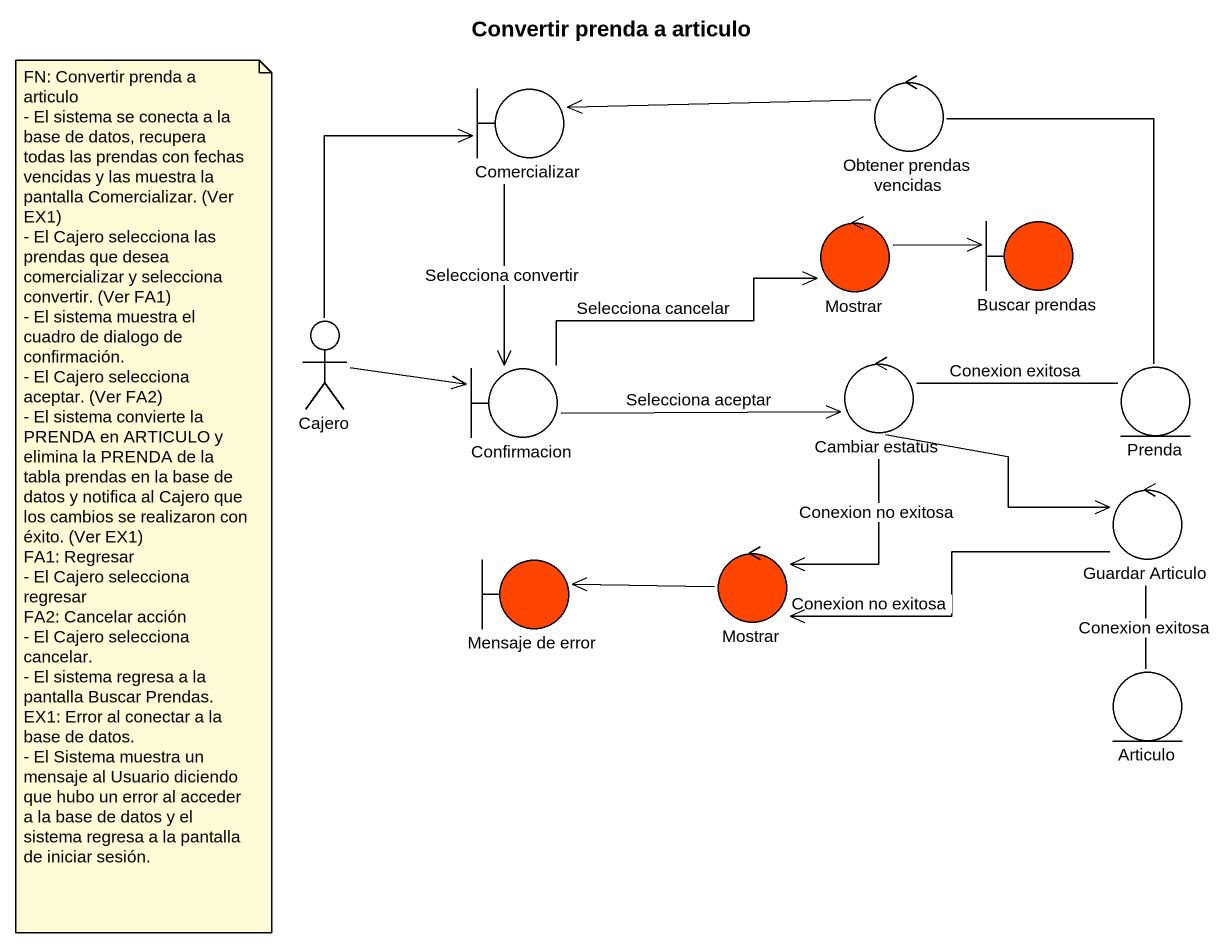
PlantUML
@startuml
title Convertir prenda a articulo
boundary Comercializar
control "Obtener prendas vencidas" as Obtener_prendas_vencidas
control Mostrar #FF4500
boundary "Buscar prendas" as Buscar_prendas #FF4500
actor Cajero
boundary Confirmacion
control "Cambiar estatus" as Cambiar_estatus
entity Prenda
control "Guardar Articulo" as Guardar_Articulo
boundary "Mensaje de error" as Mensaje_de_error #FF4500
control "Mostrar" as Mostrar_2 #FF4500
entity Articulo
Comercializar --> Confirmacion : Selecciona convertir
Obtener_prendas_vencidas -left-> Comercializar
Obtener_prendas_vencidas -- Prenda
Mostrar -right-> Buscar_prendas
Cajero -up-> Comercializar
Cajero -right-> Confirmacion
Confirmacion -right-> Mostrar : Selecciona cancelar
Confirmacion -right-> Cambiar_estatus : Selecciona aceptar
Cambiar_estatus -right- Prenda : Conexion exitosa
Cambiar_estatus -right-> Guardar_Articulo
Cambiar_estatus --> Mostrar_2 : Conexion no exitosa
Guardar_Articulo -left-> Mostrar_2 : Conexion no exitosa
Guardar_Articulo -- Articulo : Conexion exitosa
Mostrar_2 -left-> Mensaje_de_error
note as N1
  FN: Convertir prenda a articulo
  - El sistema se conecta a la base de datos, recupera todas las prendas con fechas vencidas y las muestra la pantalla Comercializar. (Ver EX1)
  - El Cajero selecciona las prendas que desea comercializar y selecciona convertir. (Ver FA1)
  - El sistema muestra el cuadro de dialogo de confirmación.
  - El Cajero selecciona aceptar. (Ver FA2)
  - El sistema convierte la PRENDA en ARTICULO y elimina la PRENDA de la tabla prendas en la base de datos y notifica al Cajero que los cambios se realizaron con éxito. (Ver EX1)
  FA1: Regresar
  - El Cajero selecciona regresar
  FA2: Cancelar acción
  - El Cajero selecciona cancelar.
  - El sistema regresa a la pantalla Buscar Prendas.
  EX1: Error al conectar a la base de datos.
  - El Sistema muestra un mensaje al Usuario diciendo que hubo un error al acceder a la base de datos y el sistema regresa a la pantalla de iniciar sesión.
end note
@enduml
